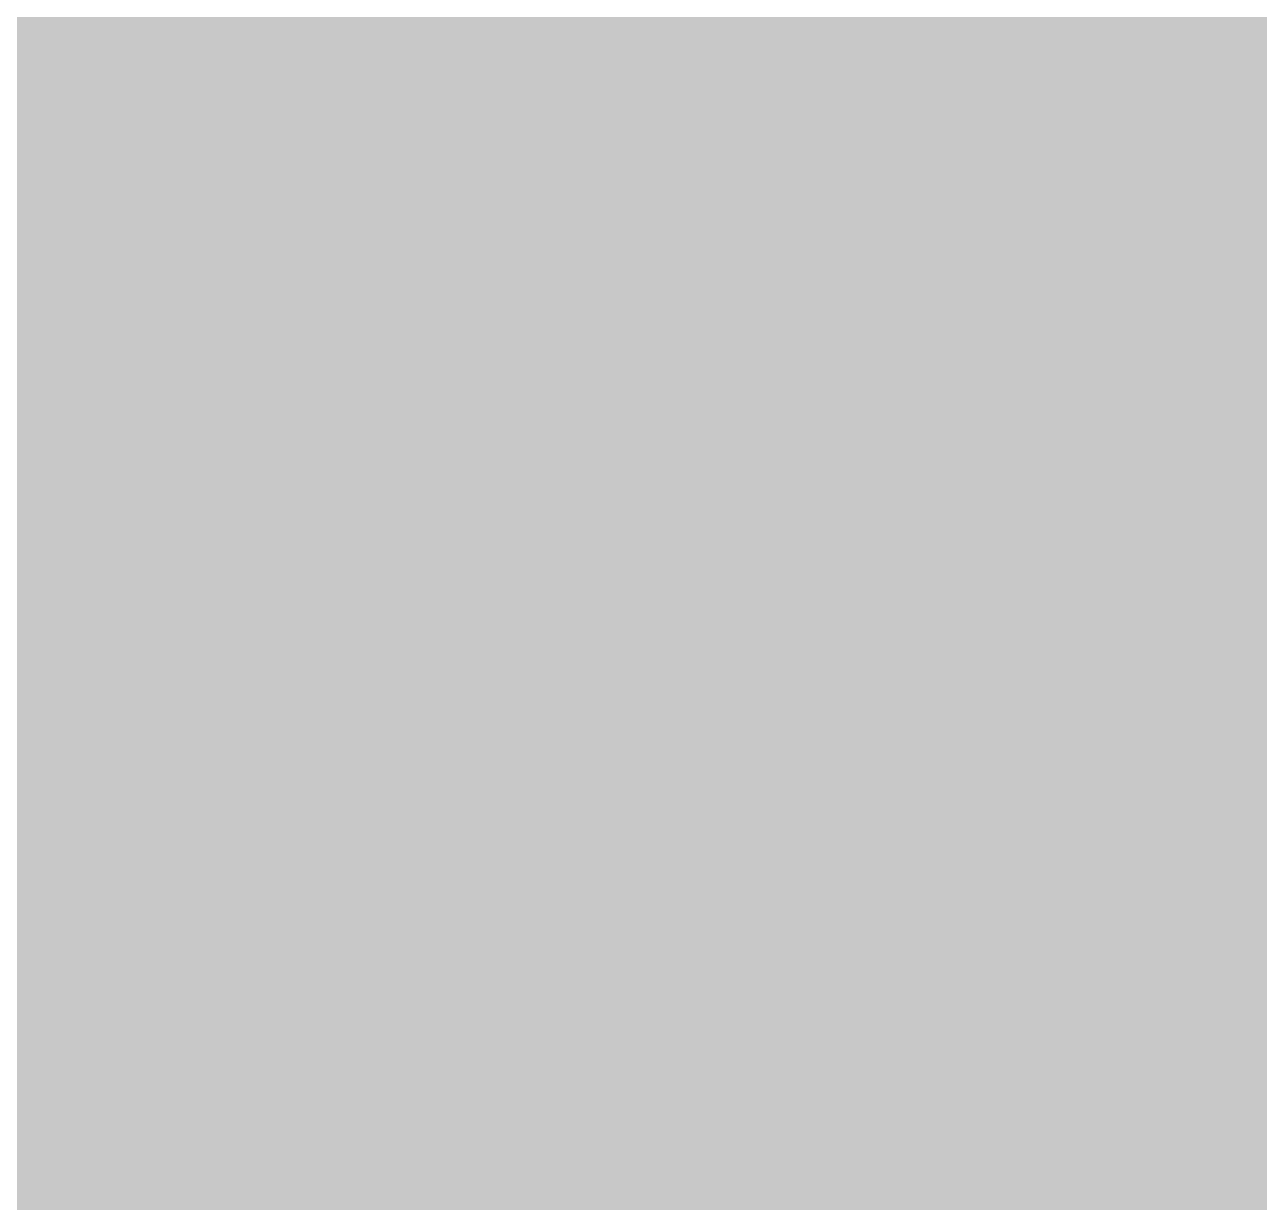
# Model space of a CAD drawing. Extents: x -72 to 72, y -47 to 50.
# Drawn here: x -26.862 to -22.098, y 5.973 to 10.514 of the extents above; entities that cross this region are included whole.
import ezdxf

# ---------------------------------------------------------------- set-up
doc = ezdxf.new("R2010")
doc.units = 0
doc.header["$MEASUREMENT"] = 0
doc.layers.get('0').update_dxf_attribs({"linetype": 'CONTINUOUS'})
for name, color, linetype in [('22-303-0_BOT', 7, 'CONTINUOUS'), ('22-303-0_DRD', 7, 'CONTINUOUS'), ('22-303-0_GND', 6, 'CONTINUOUS'), ('22-303-0_IN1', 4, 'CONTINUOUS'), ('22-303-0_IN2', 3, 'CONTINUOUS'), ('22-303-0_PWR', 5, 'CONTINUOUS'), ('22-303-0_SMB', 10, 'CONTINUOUS'), ('22-303-0_SPB', 9, 'CONTINUOUS'), ('22-303-0_SSB', 11, 'CONTINUOUS'), ('22-303-0_SST', 13, 'CONTINUOUS'), ('22-303-0_TOP', 8, 'CONTINUOUS'), ('THRUHOLE_TAP', 7, 'CONTINUOUS')]:
    doc.layers.add(name, color=color, linetype=linetype)

# ---------------------------------------------------------------- blocks, each defined once
blk = doc.blocks.new('RECTANGLE_8')
blk.add_solid([(0.4064, 0.4826), (0.4064, -0.4826), (-0.4064, 0.4826), (-0.4064, -0.4826)])
blk = doc.blocks.new('ROUND_48')
at = {"const_width": 0.29972}
blk.add_lwpolyline([(-0.14986, 0, 1), (0.14986, 0, 1)], format="xyb", close=True, dxfattribs=at)
blk = doc.blocks.new('ROUND_53')
at = {"const_width": 0.29972}
blk.add_lwpolyline([(-0.14986, 0, 1), (0.14986, 0, 1)], format="xyb", close=True, dxfattribs=at)
blk = doc.blocks.new('ROUND_81')
at = {"const_width": 0.0635}
blk.add_lwpolyline([(-0.03175, 0, 1), (0.03175, 0, 1)], format="xyb", close=True, dxfattribs=at)
blk = doc.blocks.new('ROUND_82')
at = {"const_width": 0.50038}
blk.add_lwpolyline([(-0.25019, 0, 1), (0.25019, 0, 1)], format="xyb", close=True, dxfattribs=at)
blk = doc.blocks.new('ROUND_83')
at = {"const_width": 0.50038}
blk.add_lwpolyline([(-0.25019, 0, 1), (0.25019, 0, 1)], format="xyb", close=True, dxfattribs=at)
blk = doc.blocks.new('ROUND_95')
at = {"const_width": 0.10033}
blk.add_lwpolyline([(-0.050164, 0, 1), (0.050164, 0, 1)], format="xyb", close=True, dxfattribs=at)

msp = doc.modelspace()

# ---------------------------------------------------------------- linework, layer by layer
at = {"layer": '22-303-0_BOT'}
for points, const_width in [([(-26.035, 11.0236), (-26.035, 10.16), (-22.9362, 10.16)], 0.381), ([(-22.225, 10.9474), (-22.225, 9.3726)], 0.254), ([(-26.55824, 10.2108), (-27.2415, 10.2108)], 0.254), ([(-26.55824, 10.2108), (-26.95194, 9.8171)], 0.254), ([(-26.8478, 10.2108), (-26.8478, 9.92124)], 0.254), ([(-26.6192, 10.2108), (-26.6192, 10.14984)], 0.254), ([(-26.035, 10.16), (-22.9362, 10.16)], 0.381), ([(-26.63444, 10.1346), (-31.0007, 10.1346)], 0.254), ([(-26.67, 6.604), (-26.67, 9.525), (-26.035, 10.16)], 0.2032), ([(-26.86304, 9.906), (-31.0007, 9.906)], 0.254), ([(-25.95626, 9.6647), (-26.2636, 9.35736)], 0.254), ([(-23.6474, 9.6647), (-25.95626, 9.6647)], 0.254), ([(-25.9334, 9.6647), (-25.9334, 3.3274)], 0.254), ([(-25.7048, 9.6647), (-25.7048, 1.6891)], 0.254), ([(-25.4762, 9.6647), (-25.4762, 8.4074)], 0.254), ([(-25.2476, 9.6647), (-25.2476, 8.4074)], 0.254), ([(-25.019, 9.6647), (-25.019, 8.4074)], 0.254), ([(-24.7904, 9.6647), (-24.7904, 8.4074)], 0.254), ([(-24.5618, 9.6647), (-24.5618, 8.4074)], 0.254), ([(-24.3332, 9.6647), (-24.3332, 8.4074)], 0.254), ([(-24.1046, 9.6647), (-24.1046, 8.4074)], 0.254), ([(-23.876, 9.6647), (-23.876, 8.4074)], 0.254), ([(-23.6474, 9.6647), (-23.6474, 9.3726)], 0.254), ([(-23.6474, 9.6647), (-23.6474, 8.4074)], 0.254), ([(-23.6474, 9.4488), (-26.17216, 9.4488)], 0.254), ([(-26.162, 9.45896), (-26.162, 6.93166)], 0.254), ([(-26.2636, 9.35736), (-26.2636, 7.05104)], 0.254), ([(-22.225, 9.3726), (-23.6474, 9.3726)], 0.254), ([(-23.4188, 9.3726), (-23.4188, 8.4074)], 0.254), ([(-23.1902, 9.3726), (-23.1902, 8.4074)], 0.254), ([(-22.9616, 9.3726), (-22.9616, 8.4074)], 0.254), ([(-22.733, 9.3726), (-22.733, 8.4074)], 0.254), ([(-22.5044, 9.3726), (-22.5044, 8.2042)], 0.254), ([(-22.2758, 9.3726), (-22.2758, 8.2042)], 0.254), ([(-20.8026, 9.3726), (-22.225, 9.3726)], 0.254), ([(-22.0472, 9.3726), (-22.0472, 8.2042)], 0.254), ([(-19.2024, 9.2202), (-26.2636, 9.2202)], 0.254), ([(-19.2024, 8.9916), (-26.2636, 8.9916)], 0.254), ([(-19.2024, 8.763), (-26.2636, 8.763)], 0.254), ([(-19.2024, 8.5344), (-26.2636, 8.5344)], 0.254), ([(-25.5524, 8.4074), (-25.5524, 6.8326)], 0.254), ([(-24.13, 8.4074), (-25.5524, 8.4074)], 0.254), ([(-24.8412, 8.4074), (-24.8412, 7.62)], 0.254), ([(-24.13, 8.4074), (-24.13, 6.93166)], 0.254), ([(-22.7076, 8.4074), (-24.13, 8.4074)], 0.254), ([(-22.7076, 8.4074), (-22.7076, 8.2042)], 0.254), ([(-25.5524, 8.3058), (-26.2636, 8.3058)], 0.254), ([(-21.56714, 8.3058), (-22.7076, 8.3058)], 0.254), ([(-21.73224, 8.2042), (-22.7076, 8.2042)], 0.254), ([(-21.73224, 8.2042), (-22.7076, 8.2042)], 0.254), ([(-21.73224, 8.2042), (-22.7076, 8.2042)], 0.254), ([(-25.5524, 8.0772), (-26.2636, 8.0772)], 0.254), ([(-25.5524, 7.8486), (-26.2636, 7.8486)], 0.254), ([(-21.336, 7.747), (-23.2918, 7.747), (-23.4188, 7.62)], 0.3048), ([(-21.336, 7.747), (-23.2918, 7.747), (-23.4188, 7.62), (-23.2918, 7.747), (-21.336, 7.747)], 0.3048), ([(-25.5524, 7.62), (-26.2636, 7.62)], 0.254), ([(-26.035, 7.62), (-24.8412, 7.62)], 0.2032), ([(-24.8412, 7.62), (-26.035, 7.62)], 0.2032), ([(-24.8412, 7.62), (-26.035, 7.62)], 0.2032), ([(-25.5524, 7.62), (-24.8412, 7.62)], 0.254), ([(-25.5524, 7.3914), (-26.2636, 7.3914)], 0.254), ([(-21.73224, 7.2898), (-22.7076, 7.2898)], 0.254), ([(-22.7076, 7.2898), (-22.7076, 7.20852)], 0.254), ([(-21.73224, 7.2898), (-22.7076, 7.2898)], 0.254), ([(-21.73224, 7.2898), (-22.7076, 7.2898)], 0.254), ([(-22.5044, 7.2898), (-22.5044, 7.1628)], 0.254), ([(-22.2758, 7.2898), (-22.2758, 7.00024)], 0.254), ([(-22.0472, 7.2898), (-22.0472, 5.3594)], 0.254), ([(-25.5524, 7.1628), (-26.2636, 7.1628)], 0.254), ([(-21.49094, 7.1628), (-22.50186, 7.1628)], 0.254), ([(-25.5524, 6.9342), (-26.162, 6.9342)], 0.254), ([(-20.97024, 6.9342), (-22.225, 6.9342)], 0.254), ([(-25.1968, 6.8326), (-25.5524, 6.8326)], 0.254), ([(-25.4762, 6.8326), (-25.4762, 3.3274)], 0.254), ([(-25.2476, 6.8326), (-25.2476, 3.3274)], 0.254), ([(-23.2918, 6.8326), (-24.0792, 6.8326)], 0.254), ([(-23.876, 6.8326), (-23.876, 6.41604)], 0.254), ([(-23.6474, 6.8326), (-23.6474, 6.18744)], 0.254), ([(-23.4188, 6.8326), (-23.4188, 5.95884)], 0.254), ([(-25.23236, 6.7056), (-26.0731, 6.7056)], 0.254), ([(-23.32736, 6.7056), (-24.0411, 6.7056)], 0.254), ([(-21.1328, 6.7056), (-22.1361, 6.7056)], 0.254), ([(-24.03348, 6.57352), (-24.03577, 6.60377)], 0.254), ([(-24.638, 6.604), (-22.987, 4.953), (-19.431, 4.953), (-19.177, 5.207), (-14.351, 5.207), (-13.716, 4.572), (-13.716, 3.302), (-13.462, 3.048), (-8.382, 3.048), (-7.62, 3.81), (-7.62, 4.06908)], 0.2032), ([(-24.03348, 6.57352), (-22.81936, 5.3594)], 0.254), ([(-25.22982, 6.477), (-26.07818, 6.477)], 0.254), ([(-23.32482, 6.477), (-23.93696, 6.477)], 0.254), ([(-21.17852, 6.477), (-22.14118, 6.477)], 0.254), ([(-26.162, 6.27634), (-26.162, 3.3274)], 0.254), ([(-25.12568, 6.2484), (-26.17978, 6.2484)], 0.254), ([(-23.22068, 6.2484), (-23.70836, 6.2484)], 0.254), ([(-21.1328, 6.2484), (-22.24278, 6.2484)], 0.254), ([(-23.1902, 6.20776), (-23.1902, 5.73024)], 0.254), ([(-22.2758, 6.20776), (-22.2758, 5.3594)], 0.254), ([(-25.019, 6.1341), (-25.019, 3.3274)], 0.254), ([(-26.3906, 6.06806), (-26.3906, 4.61264)], 0.254), ([(-26.82494, 6.0198), (-27.79776, 6.0198)], 0.254), ([(-26.8478, 6.02488), (-26.8478, 5.06984)], 0.254), ([(-24.79294, 6.0198), (-26.51506, 6.0198)], 0.254), ([(-24.7904, 6.0198), (-24.7904, 3.3274)], 0.254), ([(-22.88794, 6.0198), (-23.47976, 6.0198)], 0.254), ([(-22.9616, 6.0452), (-22.9616, 5.50164)], 0.254), ([(-20.97024, 6.0198), (-22.57806, 6.0198)], 0.254), ([(-22.5044, 6.0452), (-22.5044, 5.3594)], 0.254), ([(-26.6192, 6.00202), (-26.6192, 4.84124)], 0.254), ([(-24.638, 5.99948), (-24.60756, 6.00024)], 0.254), ([(-24.60752, 5.99948), (-23.27402, 4.66598)], 0.254), ([(-22.733, 5.99948), (-22.733, 5.3594)], 0.254), ([(-24.5618, 5.95376), (-24.5618, 3.3274)], 0.254)]:
    msp.add_lwpolyline(points, dxfattribs=dict(at, const_width=const_width))
at = {"layer": '22-303-0_BOT', "const_width": 0.254}
for points in [[(-26.95702, 9.81202, 0.1989124), (-27.07591, 9.525)], [(-22.12848, 6.604, 0.4019684), (-22.7076, 7.20852)], [(-26.06548, 6.604, 0.211308), (-26.26335, 7.05131)], [(-25.1968, 6.8326, 0.0973858), (-25.24175, 6.604)], [(-24.03348, 6.604, 0.097385), (-24.07849, 6.83289)], [(-23.2918, 6.8326, 0.0973858), (-23.33675, 6.604)], [(-27.27452, 6.604, 0.4142136), (-26.67, 5.99948)], [(-26.67, 5.99948, 0.4142136), (-26.06548, 6.604)], [(-25.24252, 6.604, 0.4142136), (-24.638, 5.99948)], [(-23.33752, 6.604, 0.4142136), (-22.733, 5.99948)], [(-22.733, 5.99948, 0.4142136), (-22.12848, 6.604)]]:
    msp.add_lwpolyline(points, format="xyb", dxfattribs=at)
at = {"layer": '22-303-0_DRD', "const_width": 0.254}
for points in [[(-20.701, 8.382), (-21.971, 7.112)], [(-20.701, 7.112), (-21.971, 8.382)], [(-20.701, 8.382), (-21.971, 7.112)], [(-20.701, 7.112), (-21.971, 8.382)], [(-20.701, 8.382), (-21.971, 7.112)], [(-20.701, 7.112), (-21.971, 8.382)], [(-25.4, 8.255), (-26.67, 6.985)], [(-25.4, 6.985), (-26.67, 8.255)], [(-25.4, 8.255), (-26.67, 6.985)], [(-25.4, 6.985), (-26.67, 8.255)], [(-25.4, 8.255), (-26.67, 6.985)], [(-25.4, 6.985), (-26.67, 8.255)], [(-26.035, 7.239), (-27.305, 5.969)], [(-26.035, 5.969), (-27.305, 7.239)], [(-24.003, 7.239), (-25.273, 5.969)], [(-24.003, 5.969), (-25.273, 7.239)], [(-22.098, 7.239), (-23.368, 5.969)], [(-22.098, 5.969), (-23.368, 7.239)]]:
    msp.add_lwpolyline(points, dxfattribs=at)
at = {"layer": '22-303-0_IN1'}
for points, const_width in [([(-27.686, 7.366), (-26.162, 8.89), (-15.494, 8.89), (-12.192, 12.192), (-12.192, 13.589)], 0.2032), ([(-25.6286, 12.88796), (-25.6286, 9.2964)], 0.254), ([(-25.4, 12.78636), (-25.4, 9.2964)], 0.254), ([(-25.8572, 12.75588), (-25.8572, 9.2964)], 0.254), ([(-25.1714, 12.73048), (-25.1714, 9.2964)], 0.254), ([(-26.0858, 12.54506), (-26.0858, 9.2964)], 0.254), ([(-24.9428, 12.58824), (-24.9428, 9.2964)], 0.254), ([(-24.7142, 12.5476), (-24.7142, 9.2964)], 0.254), ([(-24.4856, 12.5476), (-24.4856, 9.2964)], 0.254), ([(-24.257, 12.5476), (-24.257, 9.2964)], 0.254), ([(-24.0284, 12.5476), (-24.0284, 9.2964)], 0.254), ([(-23.7998, 12.5476), (-23.7998, 9.2964)], 0.254), ([(-23.5712, 12.5476), (-23.5712, 9.2964)], 0.254), ([(-23.3426, 12.5476), (-23.3426, 9.2964)], 0.254), ([(-23.114, 12.5476), (-23.114, 9.2964)], 0.254), ([(-26.3144, 12.20978), (-26.3144, 9.26592)], 0.254), ([(-26.7716, 12.1031), (-26.7716, 8.85444)], 0.254), ([(-26.543, 12.10818), (-26.543, 9.08304)], 0.254), ([(-22.8854, 12.03452), (-22.8854, 9.2964)], 0.254), ([(-21.971, 11.8491), (-21.971, 9.2964)], 0.254), ([(-22.6568, 11.79576), (-22.6568, 9.2964)], 0.254), ([(-22.1996, 11.7348), (-22.1996, 9.2964)], 0.254), ([(-22.4282, 11.71956), (-22.4282, 9.2964)], 0.254), ([(-20.8407, 10.4648), (-27.92476, 10.4648)], 0.254), ([(-20.91944, 10.2362), (-35.1536, 10.2362)], 0.254), ([(-20.9042, 10.0076), (-33.34766, 10.0076)], 0.254), ([(-20.7899, 9.779), (-33.12414, 9.779)], 0.254), ([(-15.40764, 9.5504), (-33.05302, 9.5504)], 0.254), ([(-15.63624, 9.3218), (-32.15386, 9.3218)], 0.254), ([(-15.66164, 9.2964), (-26.162, 9.2964)], 0.254), ([(-26.44902, 9.17702), (-27.65552, 7.97052)], 0.254), ([(-26.53284, 9.0932), (-31.877, 9.0932)], 0.254), ([(-26.76144, 8.8646), (-31.7881, 8.8646)], 0.254), ([(-25.99436, 8.4836), (-26.32964, 8.14832)], 0.254), ([(-15.494, 8.4836), (-25.99436, 8.4836)], 0.254), ([(-25.8572, 8.4836), (-25.8572, 8.19658)], 0.254), ([(-25.6286, 8.4836), (-25.6286, 8.06704)], 0.254), ([(-25.4, 8.4836), (-25.4, 5.4864)], 0.254), ([(-25.1714, 8.4836), (-25.1714, 6.88848)], 0.254), ([(-24.9428, 8.4836), (-24.9428, 7.1247)], 0.254), ([(-24.7142, 8.4836), (-24.7142, 7.20344)], 0.254), ([(-24.4856, 8.4836), (-24.4856, 7.1882)], 0.254), ([(-24.257, 8.4836), (-24.257, 7.0739)], 0.254), ([(-24.0284, 8.4836), (-24.0284, 5.4864)], 0.254), ([(-23.7998, 8.4836), (-23.7998, 5.43052)], 0.254), ([(-23.5712, 8.4836), (-23.5712, 5.22224)], 0.254), ([(-23.3426, 8.4836), (-23.3426, 4.99364)], 0.254), ([(-23.114, 8.4836), (-23.114, 7.0739)], 0.254), ([(-22.8854, 8.4836), (-22.8854, 7.1882)], 0.254), ([(-22.6568, 8.4836), (-22.6568, 7.20344)], 0.254), ([(-22.4282, 8.4836), (-22.4282, 7.1247)], 0.254), ([(-22.1996, 8.4836), (-22.1996, 6.88848)], 0.254), ([(-21.971, 8.4836), (-21.971, 1.5494)], 0.254), ([(-11.79322, 8.4074), (-26.07056, 8.4074)], 0.254), ([(-26.0858, 8.39216), (-26.0858, 8.22198)], 0.254), ([(-21.75764, 8.1788), (-25.80386, 8.1788)], 0.254), ([(-21.90496, 7.9502), (-25.527, 7.9502)], 0.254), ([(-26.56332, 7.91464), (-27.08148, 7.39394)], 0.254), ([(-26.7716, 7.70636), (-26.7716, 7.19836)], 0.254), ([(-26.62936, 7.7216), (-26.75636, 7.7216)], 0.254), ([(-21.94052, 7.7216), (-25.4381, 7.7216)], 0.254), ([(-26.62682, 7.493), (-26.98496, 7.493)], 0.254), ([(-21.88464, 7.493), (-25.44318, 7.493)], 0.254), ([(-26.52268, 7.2644), (-27.0891, 7.2644)], 0.254), ([(-26.543, 7.29234), (-26.543, 7.19582)], 0.254), ([(-21.69922, 7.2644), (-25.54478, 7.2644)], 0.254), ([(-25.6286, 7.17296), (-25.6286, 5.4864)], 0.254), ([(-26.18994, 7.0358), (-26.24582, 7.0358)], 0.254), ([(-25.05964, 7.0358), (-25.88006, 7.0358)], 0.254), ([(-25.8572, 7.04088), (-25.8572, 5.4864)], 0.254), ([(-23.15464, 7.0358), (-24.21382, 7.0358)], 0.254), ([(-20.80514, 7.0358), (-22.30882, 7.0358)], 0.254), ([(-26.0858, 7.01802), (-26.0858, 6.75894)], 0.254), ([(-25.20696, 6.8072), (-26.10104, 6.8072)], 0.254), ([(-23.30196, 6.8072), (-24.06904, 6.8072)], 0.254), ([(-21.07946, 6.8072), (-22.16404, 6.8072)], 0.254), ([(-25.24252, 6.5786), (-26.06548, 6.5786)], 0.254), ([(-23.33752, 6.5786), (-24.03348, 6.5786)], 0.254), ([(-21.16836, 6.5786), (-22.12848, 6.5786)], 0.254), ([(-26.0858, 6.44906), (-26.0858, 5.4864)], 0.254), ([(-25.18664, 6.35), (-26.12136, 6.35)], 0.254), ([(-25.1714, 6.31952), (-25.1714, 5.4864)], 0.254), ([(-23.28164, 6.35), (-24.08936, 6.35)], 0.254), ([(-22.1996, 6.31952), (-22.1996, 1.5494)], 0.254), ([(-21.16582, 6.35), (-22.18436, 6.35)], 0.254), ([(-26.3144, 6.11378), (-26.3144, 5.4864)], 0.254), ([(-25.00122, 6.1214), (-26.30678, 6.1214)], 0.254), ([(-23.09622, 6.1214), (-24.27478, 6.1214)], 0.254), ([(-24.257, 6.1341), (-24.257, 5.4864)], 0.254), ([(-23.114, 6.1341), (-23.114, 4.76504)], 0.254), ([(-21.06168, 6.1214), (-22.36978, 6.1214)], 0.254), ([(-24.9428, 6.08076), (-24.9428, 5.4864)], 0.254), ([(-22.4282, 6.08076), (-22.4282, 2.96164)], 0.254), ([(-24.4856, 6.0198), (-24.4856, 5.4864)], 0.254), ([(-22.8854, 6.0198), (-22.8854, 4.53644)], 0.254), ([(-26.7716, 6.0071), (-26.7716, 5.4864)], 0.254), ([(-26.543, 6.01218), (-26.543, 5.4864)], 0.254), ([(-24.7142, 6.00456), (-24.7142, 5.4864)], 0.254), ([(-22.6568, 6.00456), (-22.6568, 4.30784)], 0.254), ([(-20.72894, 5.8928), (-28.8671, 5.8928)], 0.254)]:
    msp.add_lwpolyline(points, dxfattribs=dict(at, const_width=const_width))
at = {"layer": '22-303-0_IN1', "const_width": 0.254}
for points in [[(-26.162, 9.2964, 0.1989124), (-26.44937, 9.17737)], [(-26.162, 9.2964, 0.1989124), (-26.44937, 9.17737)], [(-26.035, 8.22452, 0.1278725), (-26.32944, 8.14797)], [(-26.035, 8.22452, 0.1278725), (-26.32944, 8.14797)], [(-25.43048, 7.62, 0.4142136), (-26.035, 8.22452)], [(-25.43048, 7.62, 0.4142136), (-26.035, 8.22452)], [(-26.56332, 7.91464, 0.1278727), (-26.63992, 7.62)], [(-26.56332, 7.91464, 0.1278727), (-26.63992, 7.62)], [(-26.63952, 7.62, 0.2230093), (-26.42125, 7.15497)], [(-26.63952, 7.62, 0.2230093), (-26.42125, 7.15497)], [(-26.035, 7.01548, 0.4142136), (-25.43048, 7.62)], [(-26.035, 7.01548, 0.4142136), (-25.43048, 7.62)], [(-26.67, 7.20852, 0.4142136), (-27.27452, 6.604)], [(-26.42108, 7.15518, 0.106448), (-26.67, 7.20878)], [(-24.638, 7.20852, 0.4142136), (-25.24252, 6.604)], [(-24.03348, 6.604, 0.4142136), (-24.638, 7.20852)], [(-22.733, 7.20852, 0.4142136), (-23.33752, 6.604)], [(-22.12848, 6.604, 0.4142136), (-22.733, 7.20852)], [(-26.28392, 7.06882, 0.106448), (-26.035, 7.01522)], [(-26.28392, 7.06882, 0.106448), (-26.035, 7.01522)], [(-26.06548, 6.604, 0.2230081), (-26.28374, 7.06903)], [(-27.27452, 6.604, 0.4142136), (-26.67, 5.99948)], [(-26.67, 5.99948, 0.4142136), (-26.06548, 6.604)], [(-25.24252, 6.604, 0.4142136), (-24.638, 5.99948)], [(-24.638, 5.99948, 0.4142136), (-24.03348, 6.604)], [(-23.33752, 6.604, 0.4142136), (-22.733, 5.99948)], [(-22.733, 5.99948, 0.4142136), (-22.12848, 6.604)]]:
    msp.add_lwpolyline(points, format="xyb", dxfattribs=at)
at = {"layer": '22-303-0_IN2'}
for points, const_width in [([(-23.876, 14.15796), (-23.876, 10.48004)], 0.254), ([(-23.6474, 13.92936), (-23.6474, 10.25144)], 0.254), ([(-23.4188, 13.70076), (-23.4188, 10.02284)], 0.254), ([(-23.1902, 13.47216), (-23.1902, 9.79424)], 0.254), ([(-27.813, 13.462), (-27.813, 12.954), (-23.749, 8.89), (-14.732, 8.89), (-13.081, 7.239), (-13.081, 6.35), (-2.921, -3.81), (22.098, -3.81), (22.86, -3.048), (22.86, 0), (24.13, 1.27), (27.432, 1.27), (28.321, 2.159), (36.576, 2.159), (37.973, 3.556), (41.91, 3.556), (43.18, 4.826), (43.688, 4.826), (43.688, 4.953)], 0.2032), ([(-22.9616, 13.24356), (-22.9616, 9.6774)], 0.254), ([(20.574, 1.016), (20.574, -0.381), (17.653, -3.302), (-2.794, -3.302), (-12.7, 6.604), (-12.7, 7.493), (-14.478, 9.271), (-23.241, 9.271), (-26.67, 12.7)], 0.2032), ([(-26.06548, 12.66952), (-23.07336, 9.6774)], 0.254), ([(-22.733, 11.8491), (-22.733, 9.6774)], 0.254), ([(-22.0472, 11.79576), (-22.0472, 9.6774)], 0.254), ([(-22.5044, 11.7348), (-22.5044, 9.6774)], 0.254), ([(-22.2758, 11.71956), (-22.2758, 9.6774)], 0.254), ([(-20.20824, 10.5918), (-23.98776, 10.5918)], 0.254), ([(-19.70024, 10.3632), (-23.75916, 10.3632)], 0.254), ([(-22.733, 6.604), (-22.733, 7.239), (-25.781, 10.287), (-47.879, 10.287), (-52.07, 6.096), (-52.07, 4.572)], 0.2032), ([(-19.47164, 10.1346), (-23.53056, 10.1346)], 0.254), ([(-25.94864, 9.8806), (-33.19526, 9.8806)], 0.254), ([(-26.8478, 9.8806), (-26.8478, 7.18058)], 0.254), ([(-26.6192, 9.8806), (-26.6192, 7.20598)], 0.254), ([(-26.3906, 9.8806), (-26.3906, 7.13994)], 0.254), ([(-26.162, 9.8806), (-26.162, 6.93166)], 0.254), ([(-25.94864, 9.8806), (-23.1394, 7.07136)], 0.254), ([(-19.24304, 9.906), (-23.30196, 9.906)], 0.254), ([(-25.9334, 9.86536), (-25.9334, 6.1214)], 0.254), ([(-25.74544, 9.6774), (-33.08096, 9.6774)], 0.254), ([(-14.478, 9.6774), (-23.07336, 9.6774)], 0.254), ([(-25.7048, 9.63676), (-25.7048, 6.1214)], 0.254), ([(-25.51684, 9.4488), (-33.05048, 9.4488)], 0.254), ([(-25.4762, 9.40816), (-25.4762, 6.1214)], 0.254), ([(-25.28824, 9.2202), (-33.11144, 9.2202)], 0.254), ([(-25.2476, 9.17956), (-25.2476, 6.1214)], 0.254), ([(-25.05964, 8.9916), (-33.30702, 8.9916)], 0.254), ([(-25.019, 8.95096), (-25.019, 7.0739)], 0.254), ([(13.716, -4.445), (-2.921, -4.445), (-13.462, 6.096), (-13.462, 6.985), (-14.986, 8.509), (-21.463, 8.509), (-21.971, 8.001), (-21.971, 6.477), (-22.733, 5.715), (-27.432, 5.715), (-29.337, 7.62), (-33.401, 7.62), (-34.544, 8.763), (-37.084, 8.763)], 0.2032), ([(-24.83104, 8.763), (-28.12034, 8.763)], 0.254), ([(-24.7904, 8.72236), (-24.7904, 7.1882)], 0.254), ([(-24.60244, 8.5344), (-27.91206, 8.5344)], 0.254), ([(-24.5618, 8.49376), (-24.5618, 7.20344)], 0.254), ([(-24.37384, 8.3058), (-27.84602, 8.3058)], 0.254), ([(-24.3332, 8.26516), (-24.3332, 7.1247)], 0.254), ([(-24.14524, 8.0772), (-27.86888, 8.0772)], 0.254), ([(-24.1046, 8.03656), (-24.1046, 6.88848)], 0.254), ([(-23.91664, 7.8486), (-27.32278, 7.8486)], 0.254), ([(-23.876, 7.80796), (-23.876, 6.1214)], 0.254), ([(-23.68804, 7.62), (-27.13736, 7.62)], 0.254), ([(-23.6474, 7.57936), (-23.6474, 6.1214)], 0.254), ([(-23.45944, 7.3914), (-27.08148, 7.3914)], 0.254), ([(-23.4188, 7.35076), (-23.4188, 6.1214)], 0.254), ([(-26.90114, 7.1628), (-27.11704, 7.1628)], 0.254), ([(-24.86914, 7.1628), (-26.43886, 7.1628)], 0.254), ([(-23.23084, 7.1628), (-24.40686, 7.1628)], 0.254), ([(-23.1902, 7.12216), (-23.1902, 7.00024)], 0.254), ([(-23.1394, 7.07136), (-23.1394, 7.05104)], 0.254), ([(-25.14346, 6.9342), (-26.162, 6.9342)], 0.254), ([(-23.23846, 6.9342), (-24.13, 6.9342)], 0.254), ([(-25.23236, 6.7056), (-26.0731, 6.7056)], 0.254), ([(-23.32736, 6.7056), (-24.0411, 6.7056)], 0.254), ([(-25.22982, 6.477), (-26.07818, 6.477)], 0.254), ([(-23.32482, 6.477), (-24.04618, 6.477)], 0.254), ([(-24.1046, 6.31952), (-24.1046, 6.1214)], 0.254), ([(-26.162, 6.27634), (-26.162, 6.1214)], 0.254), ([(-25.12568, 6.2484), (-26.17978, 6.2484)], 0.254), ([(-23.22068, 6.2484), (-24.14778, 6.2484)], 0.254), ([(-23.1902, 6.20776), (-23.1902, 6.1214)], 0.254), ([(-25.00122, 6.1214), (-26.30678, 6.1214)], 0.254), ([(-23.09622, 6.1214), (-24.27478, 6.1214)], 0.254), ([(-21.7932, 6.08076), (-22.4409, 5.43052)], 0.254), ([(-21.7932, 6.02996), (-23.66518, 4.15798)], 0.254)]:
    msp.add_lwpolyline(points, dxfattribs=dict(at, const_width=const_width))
at = {"layer": '22-303-0_IN2', "const_width": 0.254}
for points in [[(-26.67, 7.20852, 0.4142136), (-27.27452, 6.604)], [(-26.06548, 6.604, 0.4142136), (-26.67, 7.20852)], [(-24.638, 7.20852, 0.4142136), (-25.24252, 6.604)], [(-24.03348, 6.604, 0.4142136), (-24.638, 7.20852)], [(-23.1394, 7.05104, 0.2113087), (-23.33716, 6.604)], [(-26.30678, 6.1214, 0.2356241), (-26.06599, 6.604)], [(-25.24252, 6.604, 0.2356246), (-25.00152, 6.12099)], [(-24.27478, 6.1214, 0.2356241), (-24.03399, 6.604)], [(-23.33752, 6.604, 0.2356246), (-23.09652, 6.12099)]]:
    msp.add_lwpolyline(points, format="xyb", dxfattribs=at)
at = {"layer": '22-303-0_SSB', "const_width": 0.1524}
for points in [[(-27.432, 10.033), (-24.638, 10.033), (-24.638, 15.367), (-27.432, 15.367), (-27.432, 10.033)], [(-23.6855, 10.9855), (-20.7645, 10.9855), (-20.7645, 9.3472), (-23.6855, 9.3472), (-23.6855, 10.9855)], [(-22.6695, 6.7945), (-25.5905, 6.7945), (-25.5905, 8.4328), (-22.6695, 8.4328), (-22.6695, 6.7945)], [(-22.4155, 7.47776), (-21.94306, 7.47776), (-22.17928, 8.1534), (-22.29866, 8.1534), (-22.29866, 7.1374)]]:
    msp.add_lwpolyline(points, dxfattribs=at)
at = {"layer": '22-303-0_SST', "const_width": 0.1524}
msp.add_lwpolyline([(-19.685, 7.493), (-19.685, 15.24), (-28.575, 15.24), (-28.575, 6.35), (-20.828, 6.35), (-19.685, 7.493)], dxfattribs=at)
at = {"layer": '22-303-0_TOP'}
for points, const_width in [([(-22.39772, 16.4719), (-22.39772, 12.36472), (-22.39772, 8.80872), (-21.336, 7.747)], 0.3048), ([(-24.1046, 15.3289), (-24.1046, 8.42264)], 0.254), ([(-23.6474, 15.3543), (-23.6474, 7.96544)], 0.254), ([(-23.1902, 15.3289), (-23.1902, 7.50824)], 0.254), ([(-24.3332, 15.28318), (-24.3332, 8.65124)], 0.254), ([(-23.876, 15.2781), (-23.876, 8.19404)], 0.254), ([(-23.4188, 15.2781), (-23.4188, 7.73684)], 0.254), ([(-22.9616, 15.28318), (-22.9616, 7.1628)], 0.254), ([(-25.9334, 14.76756), (-25.9334, 10.25144)], 0.254), ([(-24.5618, 13.18006), (-24.5618, 8.87984)], 0.254), ([(-25.7048, 13.10386), (-25.7048, 10.02284)], 0.254), ([(-24.7904, 12.84478), (-24.7904, 9.10844)], 0.254), ([(-25.4762, 12.827), (-25.4762, 9.79424)], 0.254), ([(-25.2476, 12.7381), (-25.2476, 9.56564)], 0.254), ([(-25.019, 12.74318), (-25.019, 9.33704)], 0.254), ([(-26.162, 12.37234), (-26.162, 10.48004)], 0.254), ([(-27.72664, 12.04468), (-23.11146, 7.4295)], 0.254), ([(-22.85492, 11.98372), (-22.85492, 8.80872)], 0.254), ([(-23.39848, 5.0038), (-23.39848, 7.14248), (-28.194, 11.938), (-28.321, 11.938)], 0.2032), ([(-23.89886, 5.0038), (-23.89886, 7.00786), (-27.813, 10.922), (-28.321, 10.922)], 0.2032), ([(-22.85492, 10.5918), (-26.27376, 10.5918)], 0.254), ([(-22.85492, 10.3632), (-26.04516, 10.3632)], 0.254), ([(-22.85492, 10.1346), (-25.81656, 10.1346)], 0.254), ([(-29.8831, 9.98728), (-27.51328, 9.98728), (-24.638, 7.112), (-24.638, 6.604)], 0.2032), ([(-22.85492, 9.906), (-25.58796, 9.906)], 0.254), ([(-22.85492, 9.6774), (-25.35936, 9.6774)], 0.254), ([(-27.68092, 9.58088), (-25.09774, 6.99516)], 0.254), ([(-22.85492, 9.4488), (-25.13076, 9.4488)], 0.254), ([(-22.85492, 9.2202), (-24.90216, 9.2202)], 0.254), ([(-22.85492, 8.9916), (-24.67356, 8.9916)], 0.254), ([(-26.86304, 8.763), (-28.0416, 8.763)], 0.254), ([(-26.8478, 8.74776), (-26.8478, 7.18058)], 0.254), ([(-22.85238, 8.763), (-24.44496, 8.763)], 0.254), ([(-26.63444, 8.5344), (-27.91206, 8.5344)], 0.254), ([(-26.6192, 8.51916), (-26.6192, 7.20598)], 0.254), ([(-22.76348, 8.5344), (-24.21636, 8.5344)], 0.254), ([(-22.733, 8.4963), (-22.733, 7.20852)], 0.254), ([(-22.71776, 8.48106), (-21.93798, 7.70382)], 0.254), ([(-26.40584, 8.3058), (-27.84602, 8.3058)], 0.254), ([(-22.53996, 8.3058), (-23.98776, 8.3058)], 0.254), ([(-26.3906, 8.29056), (-26.3906, 7.13994)], 0.254), ([(-22.5044, 8.2677), (-22.5044, 7.1628)], 0.254), ([(-26.17724, 8.0772), (-27.86888, 8.0772)], 0.254), ([(-22.31136, 8.0772), (-23.75916, 8.0772)], 0.254), ([(-26.162, 8.06196), (-26.162, 6.93166)], 0.254), ([(-22.2758, 8.0391), (-22.2758, 7.0104)], 0.254), ([(-25.94864, 7.8486), (-27.32278, 7.8486)], 0.254), ([(-25.9334, 7.83336), (-25.9334, 6.56844)], 0.254), ([(-22.08276, 7.8486), (-23.53056, 7.8486)], 0.254), ([(-22.0472, 7.8105), (-22.0472, 7.0104)], 0.254), ([(-25.72004, 7.62), (-27.13736, 7.62)], 0.254), ([(-26.035, 7.62), (-26.035, 7.493), (-25.4, 6.858), (-25.4, 5.0038)], 0.2032), ([(-25.7048, 7.60476), (-25.7048, 6.33984)], 0.254), ([(-21.92782, 7.62), (-23.30196, 7.62)], 0.254), ([(-25.49144, 7.3914), (-27.08148, 7.3914)], 0.254), ([(-25.4762, 7.37616), (-25.4762, 6.18998)], 0.254), ([(-21.82368, 7.3914), (-23.0759, 7.3914)], 0.254), ([(-26.90114, 7.1628), (-27.00274, 7.1628)], 0.254), ([(-25.26284, 7.1628), (-26.43886, 7.1628)], 0.254), ([(-22.96414, 7.1628), (-22.99208, 7.1628)], 0.254), ([(-21.49094, 7.1628), (-22.50186, 7.1628)], 0.254), ([(-25.2476, 7.14756), (-25.2476, 6.16966)], 0.254), ([(-21.717, 7.0104), (-22.28596, 7.0104)], 0.254), ([(-25.14346, 6.9342), (-26.162, 6.9342)], 0.254), ([(-26.07564, 6.71068), (-25.61336, 6.2484)], 0.254), ([(-25.23236, 6.7056), (-26.07056, 6.7056)], 0.254), ([(-25.90038, 5.0038), (-25.90038, 5.96138), (-26.543, 6.604), (-26.67, 6.604)], 0.2032), ([(-21.39696, 5.0038), (-21.39696, 6.27888), (-21.59, 6.477), (-21.717, 6.604), (-22.733, 6.604)], 0.2032), ([(-25.22982, 6.477), (-25.84196, 6.477)], 0.254), ([(-25.12568, 6.2484), (-25.61336, 6.2484)], 0.254), ([(-25.4, 6.1976), (-25.4, 5.0038)], 0.254)]:
    msp.add_lwpolyline(points, dxfattribs=dict(at, const_width=const_width))
at = {"layer": '22-303-0_TOP', "const_width": 0.254}
for points in [[(-22.85492, 8.80872, 0.1989132), (-22.72101, 8.48543)], [(-22.99208, 7.1501, 0.1940436), (-23.11106, 7.4299)], [(-26.67, 7.20852, 0.1432969), (-26.99587, 7.11317)], [(-26.07564, 6.71068, 0.3631043), (-26.67, 7.20852)], [(-22.733, 7.20852, 0.111198), (-22.99211, 7.15017)], [(-22.28596, 7.0104, 0.2113087), (-22.733, 7.20816)], [(-25.09774, 6.99516, 0.1780915), (-25.24163, 6.604)], [(-25.24252, 6.604, 0.2043161), (-25.05649, 6.16775)], [(-25.5524, 6.16966, 0.06159), (-25.61361, 6.24815)], [(-25.5524, 6.16966, 0.06159), (-25.61361, 6.24815)], [(-25.4, 6.1976, 0.0879074), (-25.55272, 6.17054)], [(-25.14854, 6.11886, 0.1517202), (-25.4, 6.19696)], [(-25.0571, 6.16712, 0.0585888), (-25.14884, 6.1193)]]:
    msp.add_lwpolyline(points, format="xyb", dxfattribs=at)

# ---------------------------------------------------------------- block references
at = {"layer": '22-303-0_BOT'}
for name, p in [('RECTANGLE_8', (-22.9362, 10.16)), ('RECTANGLE_8', (-24.8412, 7.62)), ('RECTANGLE_8', (-23.4188, 7.62)), ('ROUND_48', (-26.035, 7.62)), ('ROUND_53', (-26.67, 6.604)), ('ROUND_48', (-24.638, 6.604)), ('ROUND_48', (-22.733, 6.604))]:
    msp.add_blockref(name, p, dxfattribs=at)
at = {"layer": '22-303-0_GND'}
for name, p in [('ROUND_81', (-26.035, 7.62)), ('ROUND_82', (-26.67, 6.604)), ('ROUND_83', (-24.638, 6.604)), ('ROUND_83', (-22.733, 6.604))]:
    msp.add_blockref(name, p, dxfattribs=at)
at = {"layer": '22-303-0_IN1'}
for name, p in [('ROUND_53', (-26.035, 7.62)), ('ROUND_53', (-26.67, 6.604)), ('ROUND_48', (-24.638, 6.604)), ('ROUND_48', (-22.733, 6.604))]:
    msp.add_blockref(name, p, dxfattribs=at)
at = {"layer": '22-303-0_IN2'}
for name, p in [('ROUND_53', (-26.035, 7.62)), ('ROUND_53', (-26.67, 6.604)), ('ROUND_48', (-24.638, 6.604)), ('ROUND_48', (-22.733, 6.604))]:
    msp.add_blockref(name, p, dxfattribs=at)
at = {"layer": '22-303-0_PWR'}
for name, p in [('ROUND_82', (-26.035, 7.62)), ('ROUND_82', (-26.67, 6.604)), ('ROUND_83', (-24.638, 6.604)), ('ROUND_83', (-22.733, 6.604))]:
    msp.add_blockref(name, p, dxfattribs=at)
at = {"layer": '22-303-0_SMB'}
for p in [(-22.9362, 10.16), (-24.8412, 7.62), (-23.4188, 7.62)]:
    msp.add_blockref('RECTANGLE_8', p, dxfattribs=at)
at = {"layer": '22-303-0_SPB'}
for p in [(-22.9362, 10.16), (-24.8412, 7.62), (-23.4188, 7.62)]:
    msp.add_blockref('RECTANGLE_8', p, dxfattribs=at)
at = {"layer": '22-303-0_TOP'}
for name, p in [('ROUND_48', (-26.035, 7.62)), ('ROUND_53', (-26.67, 6.604)), ('ROUND_48', (-24.638, 6.604)), ('ROUND_48', (-22.733, 6.604))]:
    msp.add_blockref(name, p, dxfattribs=at)
at = {"layer": 'THRUHOLE_TAP'}
for p in [(-26.035, 7.62), (-26.67, 6.604), (-24.638, 6.604), (-22.733, 6.604)]:
    msp.add_blockref('ROUND_95', p, dxfattribs=at)

doc.saveas('drawing.dxf')
